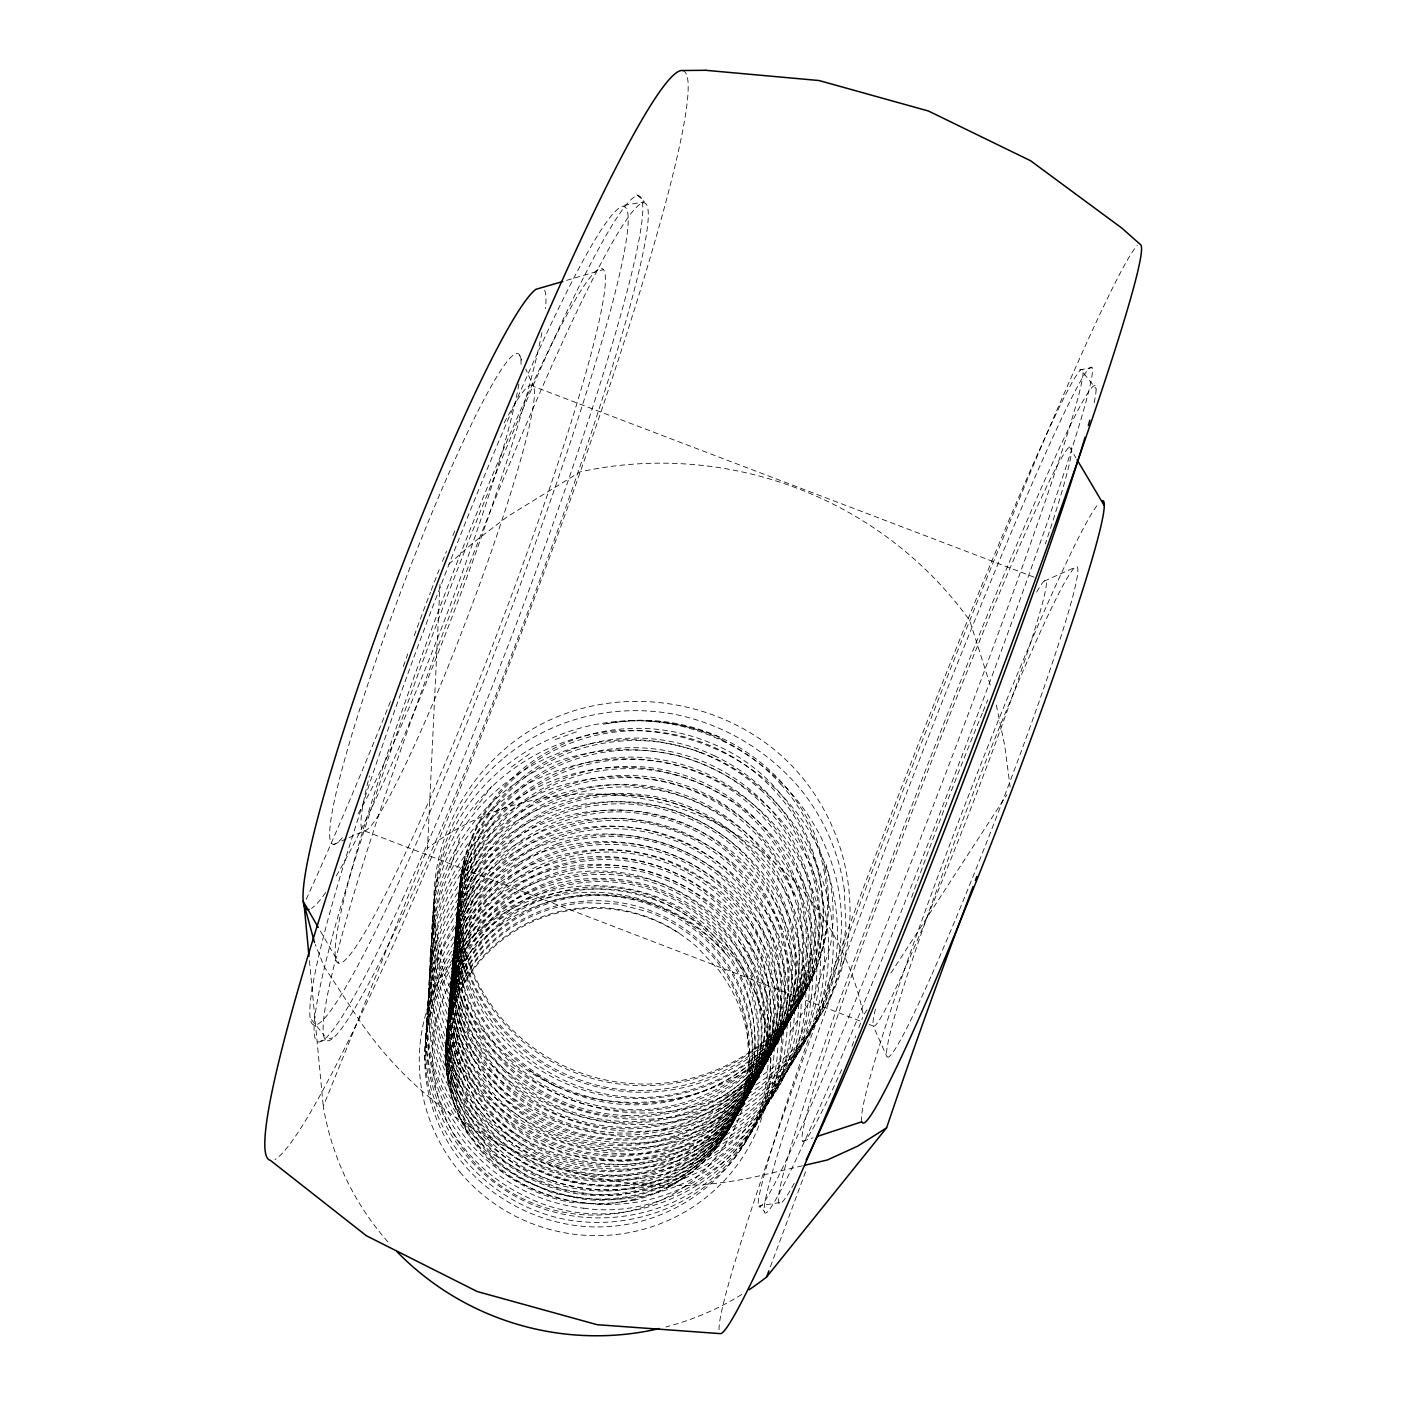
<?xml version="1.0" encoding="UTF-8"?>
<svg xmlns="http://www.w3.org/2000/svg" width="1406" height="1406" viewBox="0 0 1406 1406"><rect width="100%" height="100%" fill="white"/><g stroke="black" fill="none" stroke-linecap="round" stroke-linejoin="round"><path stroke-width="0.75" stroke-dasharray="5 3.75" d="M468.831 1067.576A164.889 161.04 8.9 0 0 504.262 1113.324A164.977 161.462 7.5 0 0 553.823 1144.238A165.047 161.918 7.1 0 0 611.241 1156.259A165.135 162.358 7.9 0 0 669.221 1147.841A165.205 162.727 10 0 0 720.382 1120.072C762.105 1086.117 785.919 1031.828 781.279 978.066A165.89 163.324 24.1 0 0 766.129 922.582A165.961 163.114 26.1 0 0 732.79 875.499A166.049 162.832 26.7 0 0 685.337 842.405A166.136 162.516 26.2 0 0 629.572 827.255A166.224 162.217 24.7 0 0 572.154 831.807A166.295 161.989 22.5 0 0 520.062 855.586A166.383 161.866 19.8 0 0 479.71 895.815A166.47 161.883 16.8 0 0 456.212 947.644C447.864 981.037 451.133 1016.38 463.488 1048.331A166.33 162.252 9.6 0 0 494.877 1097.295A166.4 162.709 7.9 0 0 541.82 1132.691A166.488 163.184 7.2 0 0 598.464 1149.844A166.576 163.641 7.8 0 0 685.601 1137.208C735.479 1115.239 773.072 1068.437 782.826 1014.675M698.167 1161.725C777.237 1101.337 773.107 970.298 689.362 915.253A155.17 152.446 27.6 0 0 640.363 892.388A155.24 152.182 26.4 0 0 586.618 887.397A155.31 151.953 24.3 0 0 534.631 900.93A155.381 151.813 21.6 0 0 490.694 931.44A155.451 151.76 18.4 0 0 460.324 975.272C443.47 1012.882 443.031 1056.662 458.233 1094.87M556.899 843.969A164.871 160.6 21.8 0 0 507.636 871.948A164.941 160.512 19 0 0 471.379 915.218C445.526 961.651 444.243 1020.317 468.866 1067.558M387.915 1241.902A274.768 270.55 17 0 1 323.275 1106.346L427.512 848.17L440.008 584.527M723.475 1099.967C807.132 1047.048 825.621 920.385 758.853 846.43A173.676 170.003 26.1 0 0 712.297 807.87A173.764 169.651 25.9 0 0 655.477 787.149A173.852 169.335 24.7 0 0 595.23 786.727A173.94 169.072 22.7 0 0 538.744 806.71A174.045 168.913 20.2 0 0 492.996 844.795A174.133 168.878 17.5 0 0 463.699 896.448C452.17 930.297 451.959 967.24 462.012 1001.476M494.508 1154.976L529.043 1176.787L562.013 1189.072L591.961 1194.502L619.431 1195.135L665.741 1186.734L703.316 1169.933L733.088 1147.929L756.129 1122.48L791.103 1063.991L805.234 1022.619L808.784 998.084A190.425 187.49 20.5 0 0 795.163 912.318C749.609 796.306 590.116 755.022 495.14 836.711C406.738 906.536 410.271 1053.27 498.954 1121.355C575.704 1186.084 700.293 1176.646 766.129 1100.88C806.833 1053.692 822.756 986.907 806.253 926.607C792.351 880.367 769.293 835.023 728.273 807.29A175.363 171.251 25.9 0 0 672.876 781.613A175.451 170.899 25 0 0 612.243 775.971A175.539 170.618 23.2 0 0 553.63 791.121A175.627 170.425 20.9 0 0 504.174 825.304A175.732 170.354 18.2 0 0 470.008 874.497C455.579 907.485 451.625 944.516 458.866 979.806A175.574 170.583 11 0 0 482.205 1036.134A175.662 171.057 9.1 0 0 524.333 1081.319A175.75 171.567 8 0 0 580.01 1109.457A175.838 172.094 8 0 0 673.158 1112.287C760.874 1093.13 822.598 1000.351 805.076 912.072M689.661 1164.941C734.846 1133.412 763.985 1079.58 765.233 1024.447A158.878 156.769 23.9 0 0 755.549 970.14A158.966 156.611 26.3 0 0 727.728 922.371A159.036 156.347 27.4 0 0 685.197 886.835A159.106 156.066 27.1 0 0 633.175 867.766A159.194 155.785 25.7 0 0 577.901 867.397A159.265 155.556 23.4 0 0 526.09 885.833A159.335 155.416 20.6 0 0 484.068 920.912A159.405 155.398 17.5 0 0 457.126 968.418C446.475 999.561 446.194 1033.551 455.403 1065.063A159.282 155.662 9.7 0 0 481.063 1114.413A159.353 156.066 7.7 0 0 522.751 1152.094A159.44 156.505 6.6 0 0 603.49 1176.611C685.372 1180.671 761.507 1113.78 767.817 1032.18A160.214 158.087 22.9 0 0 762.931 976.818A160.284 157.929 25.7 0 0 739.169 926.431A160.372 157.683 27.1 0 0 699.538 887.081A160.442 157.367 27.1 0 0 621.329 858.433M462.855 948.927C417.934 1042.813 487.618 1161.233 591.118 1170.548A160.882 158.298 7.2 0 0 648.148 1167.349A160.969 158.667 9.2 0 0 700.311 1144.712C797.923 1082.427 793.195 927.872 690.223 872.036M446.177 1040.774L449.481 1020.422L455.632 1000.773M448.321 1019.86C438.777 1078.648 467.618 1140.407 518.093 1171.796A154.221 151.602 6.1 0 0 568.832 1192.306A154.291 152.006 6.2 0 0 623.614 1194.045A154.361 152.358 7.8 0 0 675.46 1176.84A154.432 152.639 10.9 0 0 717.781 1142.937A154.502 152.797 15.3 0 0 745.444 1096.627A154.572 152.85 20.1 0 0 755.11 1043.744A154.642 152.779 24.2 0 0 745.725 990.826A154.73 152.604 26.9 0 0 718.624 944.287A154.801 152.34 27.9 0 0 652.683 898.241M841.315 961.493L845.955 926.8L844.268 890.068M761.419 1044.236C757.219 1086.082 736.041 1125.398 703.369 1151.901M774.425 1019.737L769.346 1047.663L759.363 1074.272M795.708 979.56L790.436 1008.946L779.979 1036.978M797.8 904.937C831.174 1027.329 717.974 1160.758 589.184 1130.758A170.952 167.015 7.9 0 1 508.638 1089.949A170.864 166.541 9.3 0 1 471.906 1042.602A170.776 166.119 11.4 0 1 454.366 986.098C446.194 921.879 479.481 855.428 535.967 823.67A170.759 166.295 23.9 0 1 621.03 801.666A170.671 166.593 25.6 0 1 679.414 812.176A170.583 166.945 26.4 0 1 730.927 841.755A170.495 167.261 26 0 1 769.346 886.887A170.407 167.507 24.3 0 1 789.926 942.266A170.319 167.666 21.5 0 1 790.014 1001.177C781.824 1045.994 754.952 1086.153 717.394 1111.724M460.272 965.026C455.316 939.138 455.368 912.424 461.572 886.747A179.107 173.413 16.8 0 1 486.775 831.227A179.019 173.395 19.5 0 1 530.062 788.186A178.913 173.553 22 0 1 585.986 762.737A178.826 173.799 24 0 1 647.674 757.887A178.738 174.151 25.4 0 1 707.64 774.144A178.632 174.52 25.8 0 1 758.713 809.575A178.527 174.854 25.2 0 1 794.689 860.033A178.439 175.1 23.3 0 1 811.086 919.506C820.647 1009.789 750.452 1097.91 660.275 1109.141A177.472 173.518 8 0 1 566.846 1098.086A177.384 172.956 8.3 0 1 513.489 1064.94A177.297 172.446 9.6 0 1 475.316 1015.958A177.191 172.007 11.6 0 1 457.02 957.451C452.697 921.334 460.465 884.62 477.689 852.721A177.349 171.866 18.9 0 1 516.547 806.394A177.261 171.971 21.5 0 1 569.43 776.411A177.174 172.2 23.7 0 1 629.8 766.34A177.068 172.516 25.2 0 1 690.346 777.29A176.98 172.868 25.9 0 1 743.774 807.958A176.892 173.202 25.6 0 1 783.634 854.725A176.787 173.483 24 0 1 805.023 912.072M803.318 965.219C797.887 1021.898 763.546 1074.43 713.545 1101.759A174.291 170.952 8.7 0 1 624.053 1122.937M811.209 950.438C804.478 1046.872 708.413 1121.496 613.455 1108.209A177.824 173.5 8.2 0 1 526.02 1073.34A177.736 172.956 9.2 0 1 483.383 1027.663A177.631 172.499 11 0 1 459.744 970.72L457.038 957.451A177.103 171.673 14.1 0 1 460.676 896.975A177.015 171.514 16.8 0 1 485.545 842.053A176.91 171.497 19.6 0 1 528.305 799.434A176.822 171.637 22.1 0 1 583.56 774.249A176.734 171.883 24.1 0 1 644.51 769.398A176.629 172.2 25.5 0 1 703.808 785.427A176.541 172.551 26 0 1 754.301 820.436A176.453 172.885 25.3 0 1 789.891 870.314M781.261 1006.907L776.112 1035.308L765.954 1062.356M755.25 1055.801L750.4 1082.356L740.874 1107.717A154.765 152.99 12.2 0 1 687.798 1168.597A154.695 152.744 8.6 0 1 637.656 1190.32A154.625 152.393 6.5 0 1 582.875 1193.395A154.555 152.006 6 0 1 530.361 1177.42A154.484 151.584 6.9 0 1 486.828 1144.466A154.414 151.198 8.9 0 1 457.741 1098.894A154.344 150.899 11.4 0 1 446.651 1046.503A154.273 150.688 14.4 0 1 454.753 994.024A154.203 150.583 17.6 0 1 480.852 947.96A154.133 150.6 20.7 0 1 521.521 913.97C568.516 887.186 628.675 887.907 675.495 914.744A153.816 151.584 27.7 0 1 732.087 971.142A153.746 151.795 25.9 0 1 750.523 1021.336A153.658 151.936 22.4 0 1 750.4 1074.746A153.588 151.953 17.7 0 1 731.577 1124.853C718.976 1146.47 700.54 1163.887 679.783 1177.648A153.078 150.969 6.3 0 1 585.81 1199.599L553.7 1193.325L523.665 1180.478A152.867 149.792 8.4 0 1 475.175 1137.788A152.779 149.423 11.6 0 1 449.059 1079.597L447.899 1071.108M715.021 756.041A182.182 177.349 25.3 0 0 656.233 739.257A182.27 176.998 24 0 0 595.406 742.473A182.376 176.717 22.1 0 0 539.447 765.356A182.464 176.558 19.9 0 0 494.684 805.445A182.569 176.541 17.2 0 0 466.44 858.275L459.657 887.643L458.04 905.077A182.27 176.435 13.4 0 0 462.31 952.354A182.341 176.717 11.6 0 0 479.428 997.135A182.446 177.261 9.5 0 0 526.371 1052.549A182.534 177.666 8.7 0 0 568.727 1077.435A182.604 178.123 8.3 0 0 616.267 1090.494A182.692 178.738 9.1 0 0 689.766 1085.977A182.798 179.072 10.2 0 0 734.916 1067.049A182.868 179.37 12.1 0 0 773.159 1037.066C861.685 948.962 827.906 790.102 711.963 743.546A183.958 178.896 25 0 0 651.98 728.87A184.063 178.562 23.7 0 0 590.801 734.354A184.168 178.298 21.8 0 0 535.247 759.504A184.256 178.158 19.5 0 0 491.678 801.648A184.362 178.175 17 0 0 465.245 856.078C459.252 878.117 457.583 900.982 459.569 923.707M451.59 982.126L458.338 955.025L469.832 929.63M451.361 1009.192L447.284 1029.526L446.106 1050.3M826.693 929.63C820.594 966.08 804.179 1000.562 779.1 1027.804M459.428 1083.692C425.754 1006.714 469.551 909.682 549.43 883.407A157.525 154.221 25.7 0 1 630.626 876.922A157.454 154.502 27.2 0 1 682.138 895.798A157.384 154.801 27.5 0 1 724.213 930.983A157.296 155.047 26.5 0 1 751.718 978.242A157.226 155.222 23.9 0 1 761.261 1032.004A157.156 155.293 20 0 1 751.454 1085.731A157.068 155.24 15.4 0 1 723.334 1132.779A156.997 155.082 11.2 0 1 680.276 1167.244C592.998 1217.842 467.706 1162.129 450.887 1061.723C436.721 999.455 468.356 931.229 523.805 900.051A156.576 153.201 24.6 0 1 601.979 879.787A156.505 153.447 26.7 0 1 655.548 889.488A156.435 153.746 27.6 0 1 702.772 916.765A156.365 154.01 27.3 0 1 737.886 958.4A156.277 154.221 25.5 0 1 756.586 1009.42A156.207 154.344 22.1 0 1 756.428 1063.674C751.946 1086.61 742.35 1107.963 729.081 1127.155A155.679 153.799 10.3 0 1 665.46 1178.123A155.609 153.482 7.4 0 1 611.803 1190.794A155.539 153.096 6.2 0 1 556.969 1184.186A155.468 152.692 6.4 0 1 507.882 1159.194A155.398 152.287 7.8 0 1 470.746 1119.018A155.328 151.936 10.1 0 1 450.219 1068.982A155.258 151.672 12.9 0 1 448.707 1015.396A155.187 151.496 16 0 1 466.194 965.043A155.117 151.461 19.1 0 1 500.308 924.146M775.884 1027.575C767.852 1070.757 741.964 1109.475 705.724 1134.132M480.588 833.6C456.616 875.428 450.869 926.572 465.017 972.688A180.601 175.258 10.9 0 0 489.64 1022.197A180.706 175.627 9.6 0 0 522.663 1057.347A180.776 176.066 8.6 0 0 587.075 1091.179A180.882 176.664 8.2 0 0 635.389 1098.578A180.97 177.068 8.8 0 0 683.826 1093.112A181.04 177.455 10.2 0 0 749.117 1061.917A181.146 177.824 13.1 0 0 783.124 1028.05C798.696 1007.487 809.188 983.673 815.691 958.804A181.796 178.439 20.6 0 0 818.714 898.311A181.884 178.298 23.3 0 0 801.174 840.19A181.989 178.035 25 0 0 765.216 790.963A182.077 177.683 25.6 0 0 715.004 756.059M790.049 1001.195C774.073 1103.903 653.562 1167.173 559.026 1126.294A169.757 165.715 8.4 0 1 487.513 1072.637A169.669 165.258 10.2 0 1 460.096 1020.211C447.706 983.022 451.572 941.704 466.933 905.956M797.483 987.469L789.504 1016.556L776.446 1043.779A173.219 170.372 12.3 0 1 711.278 1106.294A173.131 170.038 9.5 0 1 653.157 1125.556A173.043 169.581 8 0 1 591.68 1123.64A172.956 169.089 7.8 0 1 534.684 1100.793A172.868 168.562 8.7 0 1 489.376 1060.019A172.78 168.105 10.4 0 1 461.449 1006.643M805.216 973.11C791.226 1056.363 710.786 1119.123 626.953 1115.468M769.205 1039.913L761.718 1067.066A161.409 159.317 13.6 0 1 712.403 1135.046A161.321 159.071 9.9 0 1 662.437 1162.182A161.251 158.72 7.5 0 1 605.828 1170.39A161.18 158.298 6.7 0 1 549.764 1158.597A161.092 157.841 7.2 0 1 501.397 1128.385A161.022 157.419 8.8 0 1 466.845 1083.692A160.934 157.068 11 0 1 450.324 1030.299A160.864 156.804 13.8 0 1 453.769 975.061A160.794 156.664 16.7 0 1 476.511 924.884C508.568 878.82 565.651 853.266 621.329 858.363M762.72 1052.004C754.706 1093.763 729.89 1131.268 694.757 1155.064M467.829 860.542C416.053 998.717 559.43 1134.66 696.005 1088.226A181.497 178 11 0 0 750.734 1059.702A181.602 178.298 13.9 0 0 806.376 987.75M450.359 867.678L459.867 837.625M714.6 1130.969L735.197 1111.179L744.776 1098.736A162.85 160.723 16.6 0 0 769.346 1047.663A162.938 160.741 21 0 0 774.407 991.388A163.008 160.636 24.2 0 0 759.609 936.835A163.096 160.425 26.3 0 0 726.849 890.525A163.184 160.143 27 0 0 680.258 858.011A163.254 159.827 26.4 0 0 625.406 843.108A163.342 159.546 24.8 0 0 568.973 847.607A163.412 159.317 22.4 0 0 496.142 889.031C451.642 932.951 438.356 1003.058 462.099 1060.563M471.625 857.818L461.572 886.747A179.212 173.588 14.1 0 0 464.419 978.295L476.441 1007.135A179.423 174.397 9.7 0 0 513.436 1055.273A179.493 174.871 8.5 0 0 565.019 1088.56A179.581 175.416 8.1 0 0 625.002 1102.954M468.479 890.42C445.684 941.124 450.324 1002.25 480.29 1049.087A172.446 168.105 8.9 0 0 521.538 1093.552A172.534 168.597 7.9 0 0 576.109 1121.232A172.622 169.089 7.8 0 0 637.076 1128.561A172.71 169.546 8.9 0 0 696.638 1114.519A172.797 169.915 11.2 0 0 747.236 1080.986A172.885 170.161 14.6 0 0 782.615 1032.232A172.973 170.267 18.5 0 0 798.485 974.463A173.079 170.196 22.2 0 0 793.107 914.831A173.166 170.003 24.8 0 0 767.342 860.613A173.254 169.704 26 0 0 698.255 803.142M465.597 920.649L456.194 947.644A166.541 162.042 13.8 0 0 458.69 1033.023C481.924 1109.809 564.597 1160.126 643.473 1147.911A166.998 164.274 9 0 0 699.555 1129.37A167.086 164.59 11.8 0 0 745.285 1092.743A167.173 164.783 15.5 0 0 775.093 1042.742A167.244 164.853 19.7 0 0 785.392 985.711A167.332 164.766 23.1 0 0 775.145 928.645A167.419 164.555 25.6 0 0 745.76 878.469A167.507 164.274 26.6 0 0 700.926 841.157A167.595 163.94 26.3 0 0 646.127 821.104A167.683 163.623 24.9 0 0 559.816 827.993L533.436 839.98A167.824 163.219 20.2 0 0 472.82 900.525C411.185 1005.079 493.981 1144.941 615.318 1145.521M464.208 935.008C449.059 969.683 446.633 1009.227 457.407 1045.519A163.781 159.827 9.9 0 0 483.752 1096.241A163.852 160.249 8.1 0 0 526.635 1134.976A163.94 160.688 7.1 0 0 580.625 1156.699A164.01 161.145 7.2 0 0 638.886 1158.544A164.098 161.532 8.7 0 0 693.984 1140.284M461.555 962.319C449.252 992.32 444.911 1025.449 451.308 1057.382A157.929 154.361 10.1 0 0 472.135 1108.297A157.999 154.713 8 0 0 509.886 1149.124A158.087 155.117 6.7 0 0 559.834 1174.572A158.157 155.556 6.5 0 0 615.617 1181.304A158.228 155.943 7.7 0 0 670.187 1168.421A158.298 156.259 10.4 0 0 716.568 1137.665A158.368 156.47 14.3 0 0 749.082 1092.884A158.456 156.541 18.9 0 0 763.774 1039.79A158.526 156.488 23.2 0 0 749.433 959.015M770.435 1266.701L806.253 1169.862M851.983 1046.257L855.797 1035.941M858.855 1027.716L862.651 1017.399M743.089 1103.728C780.734 1028.77 743.756 930.28 667.569 896.448A156.171 153.219 27 0 0 615.055 882.247A156.242 152.973 25.4 0 0 561.047 886.606A156.312 152.762 23 0 0 512.048 909.084A156.382 152.656 20 0 0 474.068 947.064A156.453 152.674 16.8 0 0 451.924 995.94A156.523 152.815 13.6 0 0 454.173 1076.416M773.335 1094.22C804.531 1030.545 792.843 950.878 746.586 897.503C706.849 852.634 646.672 828.942 587.04 834.848A182.71 178.562 23.2 0 0 515.686 858.047C415.315 912.564 398.425 1060.335 481.696 1137.63M743.247 1100.634L731.577 1124.853A153.518 151.83 12.9 0 1 696.234 1165.381A153.447 151.602 9 0 1 648.676 1191.198A153.377 151.286 6.6 0 1 594.826 1199.002A153.324 150.934 5.9 0 1 541.538 1187.771A153.254 150.53 6.4 0 1 495.58 1158.948C472.715 1137.63 456.932 1109.756 449.059 1079.597A152.692 149.194 15.9 0 1 460.201 986.625A152.569 149.177 21.1 0 1 498.796 937.099A152.481 149.352 24.7 0 1 586.091 902.705L617.99 904.093L648.974 912.037A152.287 150.091 28.1 0 1 702.772 945.904A152.2 150.354 26 0 1 746.973 1029.245L749.029 1061.003L744.301 1092.532A151.989 150.389 12.9 0 1 715.426 1149.194L712.561 1152.147M475.052 879.119C455.86 913.865 449.656 954.885 457.46 993.778M474.367 885.182C452.24 924.533 448.619 971.898 460.57 1015.044M472.803 900.508L460.922 926.765L453.962 954.797L452.205 983.69A168.087 163.588 11.9 0 0 464.367 1040.528A168.175 163.975 9.6 0 0 496.177 1090.019A168.263 164.397 8.1 0 0 543.7 1125.749A168.351 164.889 7.4 0 0 600.995 1143.06A168.421 165.363 7.8 0 0 660.715 1139.651A168.509 165.767 9.7 0 0 715.303 1115.977A168.597 166.066 12.9 0 0 757.852 1075.098L765.005 1064.447A168.333 165.89 17.7 0 0 785.479 1009.701A168.404 165.873 21.5 0 0 785.462 951.458A168.509 165.732 24.4 0 0 765.18 896.641A168.579 165.469 26.1 0 0 727.236 851.966A168.667 165.152 26.5 0 0 647.885 814.918C560.555 797.009 466.651 860.156 454.437 949.331A169.177 164.484 13.2 0 0 456.142 1007.487A169.265 164.801 10.8 0 0 478.585 1061.882A169.353 165.223 8.8 0 0 519.13 1105.52A169.441 165.697 7.7 0 0 572.717 1132.691A169.528 166.189 7.5 0 0 632.577 1139.862A169.616 166.646 8.7 0 0 691.049 1126.048A169.687 166.998 11.2 0 0 740.734 1093.077A169.774 167.244 14.8 0 0 785.813 1017.452C807.87 940.034 765.549 852.932 692.648 819.979M467.073 956.765C444.876 996.538 441.994 1045.66 458.954 1087.875A156.98 153.606 8.9 0 0 488.48 1134.238A157.05 153.992 7.2 0 0 532.733 1167.718A157.121 154.414 6.3 0 0 586.126 1183.993A157.208 154.818 6.7 0 0 641.857 1180.882A157.279 155.17 8.7 0 0 692.824 1158.843A157.349 155.433 12.1 0 0 732.667 1120.67A157.419 155.574 16.7 0 0 756.481 1071.249A157.49 155.591 21.2 0 0 761.454 1016.784A157.577 155.486 24.9 0 0 733.317 940.157M475.984 869.277L463.681 896.43A174.221 169.019 14.7 0 0 454.7 955.342A174.309 169.282 12.1 0 0 467.39 1014.165A174.397 169.687 10 0 0 500.413 1065.379A174.485 170.179 8.4 0 0 549.746 1102.392A174.572 170.706 7.8 0 0 609.167 1120.318A174.66 171.216 8.4 0 0 700.54 1106.997C792.791 1070.353 831.368 948.839 779.135 865.059M468.426 943.426L457.108 968.418A159.493 155.521 14.3 0 0 452.011 1050.071C464.033 1105.643 507.566 1151.795 561.767 1168.386M813.02 973.971C780.506 1064.36 671.523 1112.796 581.873 1080.581A182.938 177.929 8.9 0 1 503.928 1029.438A182.85 177.402 10.4 0 1 471.063 977.293A182.745 176.98 12.4 0 1 458.145 917.872L458.04 905.077A182.182 176.242 15.2 0 1 475.896 837.009A182.095 176.137 18.3 0 1 502.452 798.239A182.007 176.189 20.4 0 1 538.603 767.992A181.919 176.295 22 0 1 604.967 743.018A181.831 176.629 24.2 0 1 652.7 741.366A181.743 176.91 25.2 0 1 699.397 752.122M735.531 1117.278L725.268 1135.503L715.426 1149.194A151.901 150.091 7.9 0 1 635.002 1200.039M799.557 1001.353C763.862 1081.003 666.69 1123.341 583.683 1097.032A179.037 174.397 8.6 0 1 503.366 1047.224A178.949 173.869 10.1 0 1 469.516 994.675A178.861 173.448 12.2 0 1 456.528 934.392A178.755 173.149 14.8 0 1 465.79 874.075A178.667 173.008 17.4 0 1 495.843 821.262A178.562 173.043 20.2 0 1 542.751 782.281A178.474 173.219 22.6 0 1 600.661 761.859A178.386 173.5 24.5 0 1 662.49 762.333A178.281 173.852 25.6 0 1 720.751 783.617A178.193 174.203 25.8 0 1 768.449 823.195A178.087 174.52 24.9 0 1 799.786 876.395A178 174.748 22.7 0 1 810.823 936.888C810.664 988.857 786.235 1039.333 745.953 1072.057M781.859 1031.512L797.87 1004.64L808.766 975.413L814.25 944.744A179.669 176.383 21.9 0 0 808.52 882.968A179.757 176.172 24.3 0 0 781.718 826.781A179.863 175.873 25.6 0 0 737.201 782.878A179.95 175.504 25.7 0 0 680.416 756.446A180.056 175.152 24.8 0 0 618.201 750.593A180.161 174.836 23.1 0 0 558.077 766.059A180.249 174.625 20.8 0 0 507.32 801.051A180.355 174.555 18.2 0 0 472.275 851.421A180.443 174.643 15.5 0 0 457.46 911.141A180.566 174.942 12.7 0 0 464.999 972.688M790.26 1031.951L815.199 993.058L830.102 947.205A189.335 184.555 17.2 0 0 826.183 864.62M867.01 1009.824L863.425 1015.343A274.768 270.55 17 0 0 427.512 848.17M890.912 973.057L1006.837 794.724M463.47 1048.331A166.242 161.883 12 0 1 451.449 992.109A166.154 161.637 14.7 0 1 460.114 935.798A166.084 161.532 17.5 0 1 488.128 886.413A165.996 161.549 20.4 0 1 531.837 849.98A165.908 161.69 22.9 0 1 585.757 830.858C643.227 821.245 704.019 843.653 741.841 887.907A165.539 162.938 24.8 0 1 778.449 965.395A165.451 163.078 21.7 0 1 778.449 1022.724A165.381 163.114 17.7 0 1 758.326 1076.521C735.25 1113.359 697.728 1140.125 655.583 1150.53A165.433 162.393 7.2 0 1 568.024 1147.753A165.346 161.918 7.3 0 1 515.756 1121.162A165.275 161.462 8.5 0 1 476.247 1078.525A165.187 161.04 10.7 0 1 454.402 1025.378A165.117 160.741 13.3 0 1 452.785 968.576C460.254 927.187 484.209 889.559 518.55 865.288M779.17 1038.858L761.279 1063.569L739.169 1084.747M743.299 1103.657C718.905 1143.834 676.585 1171.602 630.187 1178.65A158.474 155.767 6.5 0 1 546.881 1168.65A158.386 155.345 6.9 0 1 499.394 1138.93A158.316 154.924 8.5 0 1 465.439 1094.958A158.245 154.572 10.9 0 1 449.217 1042.426A158.175 154.309 13.8 0 1 452.627 988.049A158.087 154.185 16.9 0 1 474.964 938.698A158.017 154.168 19.8 0 1 513.331 900.367A157.947 154.273 22.7 0 1 562.839 877.643A157.876 154.467 25.1 0 1 617.41 873.231L644.546 878.082A157.718 154.994 27.5 0 1 715.513 919.12L733.352 940.122M474.244 809.733L491.889 786.112M754.266 1068.173C806.78 1018.313 821.508 935.359 789.944 870.279M771.806 1095.608C701.067 1193.325 539.746 1193.518 468.11 1096.522C431.695 1049.298 420.095 985.044 437.688 928.101C455.526 872.669 501.362 829.54 556.02 810.805A189.125 184.678 24 0 1 638.939 803.388C754.319 814.97 837.15 944.832 794.408 1053.727A188.509 185.733 14.8 0 1 752.579 1119.686C707.236 1164.467 643.333 1183.43 580.766 1171.936C519.781 1159.124 466.212 1116.768 442.187 1058.946C419.199 1002.548 427.055 936.255 461.871 886.395C498.163 836.781 557.075 808.626 618.341 810.032A187.367 183.553 25.5 0 1 693.703 828.134C799.557 875.253 836.904 1021.635 761.683 1111.39A186.787 183.887 10.8 0 1 696.04 1162.815C634.651 1190.689 559.606 1184.66 504.824 1144.835C446.177 1102.216 415.596 1024.869 433.47 954.041C450.482 885.024 511.274 831.807 580.871 820.348C634.686 812.018 690.803 828.556 732.702 862.985M502.118 759.504C437.09 814.601 415.877 911.633 450.553 989.262C482.399 1059.193 553.243 1107.049 629.607 1112.585C721.243 1118.807 812.07 1060.001 840.7 972.161C863.671 900.139 843.249 818.503 790.682 764.513C726.691 699.608 621.856 682.121 540.835 724.424C474.683 759.521 431.835 831.772 433.909 906.765C437.442 998.858 508.374 1083.798 599.8 1099.615C653.649 1108.174 710.663 1096.785 755.163 1064.711M708.94 1141.567C737.869 1117.77 757.975 1084.237 765.128 1047.452A159.845 157.788 22.1 0 0 765.163 991.968A159.933 157.665 25.2 0 0 745.953 939.841M717.183 959.507A152.481 150.688 25.3 0 1 748.871 1035.783L749.855 1056.609L747.939 1077.418L743.141 1097.77A152.287 150.67 12.6 0 1 697.569 1166.927L692.613 1171.673L665.39 1188.914M732.579 1097.032L754.301 1076.223A171.339 168.72 15.8 0 0 784.847 1025.044A171.427 168.773 19.6 0 0 795.374 966.643A171.514 168.685 23 0 0 784.847 908.206A171.602 168.492 25.2 0 0 754.723 856.834M726.392 1108.736L747.728 1088.279L757.852 1075.08A168.685 166.224 16.9 0 0 788.344 993.321M448.778 564.281L473.172 542.734L507.584 516.512L580.186 471.854A371.782 360.27 17 0 1 969.701 620.433L991.3 688.501M711.471 1123.113C768.977 1085.432 797.237 1010.545 778.766 944.287A167.033 164.274 25.2 0 0 753.897 891.914A167.121 164.01 26.5 0 0 712.596 850.981A167.191 163.694 26.5 0 0 659.818 826.359A167.279 163.377 25.5 0 0 601.961 820.946A167.367 163.114 23.6 0 0 546.003 835.445A167.455 162.92 21.1 0 0 498.779 868.135A167.525 162.868 18.3 0 0 466.124 915.183A167.613 162.955 15.2 0 0 453.119 999.807L459.217 1028.243M511.397 767.008L532.382 751.718M500.29 924.111C542.083 889.365 601.768 879.646 652.718 898.17M525.862 816.693C575.985 782.351 643.333 777.571 698.29 803.054M333.767 844.514L347.141 838.521M349.039 837.677L364.312 830.841L860.947 1021.318M1044.324 581.065L1075.238 567.251M555.265 739.521L579.764 730.61M550.625 808.45C605.687 783.564 672.472 790.137 722.122 824.391A172.024 168.773 25.6 0 1 779.855 892.335A171.936 169.019 23.6 0 1 795.62 949.753A171.848 169.124 20.7 0 1 790.418 1008.946A171.76 169.124 16.6 0 1 764.653 1062.743A171.673 168.948 12.8 0 1 721.348 1104.325A171.585 168.632 9.8 0 1 665.776 1128.42M802.914 1141.18L813.072 1137.841M566.565 280.356L603.455 269.601A371.412 31.477 -69.2 0 1 421.87 817.097A371.412 31.477 -69.2 0 1 385.385 759.802A371.412 31.477 -69.2 0 1 603.455 269.601M320.709 1040.985L332.66 1037.874M556.864 843.916C611.469 824.76 674.687 836.465 719.187 873.337M802.404 1165.82L763.001 1175.029A371.782 360.27 17 0 1 359.005 1019.719L324.153 966.66L315.313 944.516M1079.544 369.901L1091.987 367.651A453.4 19.192 -68.9 0 1 854.637 1025.747A453.4 19.192 -68.9 0 1 838.222 976.045A453.4 19.192 -68.9 0 1 1091.987 367.651M623.877 205.346L644.405 201.849L637.006 194.749M779.838 1202.552L759.433 1205.803L764.495 1211.673M719.731 737.201C682.841 722.631 642.437 715.847 603.227 724.318A185.364 180.021 24.5 0 1 676.075 724.389A185.293 180.302 25.3 0 1 722.438 739.96M635.002 1200.056L602.875 1204.573L570.502 1202.253A151.707 149.018 6.4 0 1 510.87 1177.894A151.62 148.544 9.1 0 1 453.382 1102.62L446.405 1071.706L445.79 1061.389M668.166 1134.343C607.99 1143.5 544.474 1126.891 498.497 1086.522C456.792 1048.032 430.763 993.427 431.519 936.291C432.96 865.604 476.687 800.436 539.5 769.012C583.139 748.01 633.385 744.793 680.135 756.27C736.586 772.615 785.374 811.983 810.489 865.411C828.872 905.939 833.53 952.003 823.266 995.343C802.228 1082.69 716.533 1145.609 627.217 1143.025A198.756 194.098 9.1 0 1 538.34 1120.547C477.144 1088.595 434.806 1024.64 431.203 955.43C430.816 910.684 443.593 866.166 471.818 830.999C531.732 755.18 647.445 736.41 729.064 787.518C820.682 840.349 853.829 970.035 794.812 1058.859C740.347 1145.995 616.478 1174.045 528.621 1121.97A196.752 191.655 10.5 0 1 462.029 1059.28C426.264 1003.902 420.482 930.21 450.693 871.087C486.107 802.439 563.701 760.699 640.433 768.098C713.387 774.741 779.469 824.004 807.202 891.72C829.821 947.978 822.738 1013.181 791.367 1064.711A195.346 192.077 13 0 1 729.38 1125.573C626.549 1191.69 473.488 1136.452 438.9 1018.594A194.713 189.318 13.8 0 1 431.695 939.103C440.676 875.639 479.991 822.633 537.461 794.548C595.002 768.326 663.773 771.138 718.782 802.387C773.564 834.022 810.647 892.16 816.411 955.131C820.577 1019.754 793.16 1080.529 742.157 1120.371A193.483 189.986 9.9 0 1 668.588 1154.713C552.119 1185.012 424.489 1086.768 429.849 965.201A192.85 187.508 17.1 0 1 451.01 883.952C483.418 824.742 547.584 785.462 615.178 784.812C689.854 784.144 762.386 827.853 794.618 895.552M583.525 1208.158C693.07 1224.239 797.958 1120.266 779.522 1010.334A177.789 175.363 24 0 0 751.56 936.976C716.093 884.936 653.808 852.844 590.696 856.799C522.241 861.052 458.62 906.888 435.965 972.108C412.96 1037.259 434.436 1112.99 485.369 1158.896C525.51 1194.362 581.135 1209.951 633.965 1202.622A178.949 176.295 8.6 0 0 711.102 1171.128C809.663 1103.991 806.253 946.923 707.288 881.826C612.911 812.598 464.419 859.997 433.523 974.569A179.986 175.715 14.4 0 0 430.078 1056.257C442.908 1116.716 487.882 1168.755 546.266 1189.423C615.002 1213.483 696.216 1193.94 744.249 1138.632C788.977 1087.646 799.557 1011.652 772.386 949.823C749.451 898.329 701.858 860.7 647.674 846.57A181.093 177.349 24.9 0 0 567.76 845.358C457.196 865.182 392.713 997.065 446.423 1096.135A181.638 177.701 9.8 0 0 494.49 1155.011M552.189 1180.759C615.037 1201.075 687.692 1187.49 736.516 1142.34C789.065 1093.763 808.714 1014.464 783.546 947.31C758.976 880.683 694.353 833.073 624.018 826.623C570.59 822.334 516.424 842.528 478.339 880.086C434.559 924.463 417.934 991.863 434.559 1051.776C454.384 1121.162 517.004 1174.028 588.218 1183.887C726.638 1205.083 840.911 1060.159 783.318 931.229M662.701 815.99C729.696 833.846 782.175 894.673 788.327 963.989C793.125 1012.935 772.122 1059.456 744.776 1098.736A162.78 160.583 12.6 0 1 703.598 1138.192C646.83 1175.996 567.813 1173.325 513.524 1132.129M1034.078 577.163L533.489 386.386L525.774 369.075M869.119 1024.447L873.214 1026.011L886.905 1056.714M529.675 1070.511L557.215 1087.559M1083.077 372.537A448.83 18.085 -68.9 0 1 836.342 1046.644A448.83 18.085 -68.9 0 1 843.372 941.985A448.83 18.085 -68.9 0 1 1083.077 372.537L1096.328 388.97M311.482 1019.666L324.487 1035.835M812.703 837.291C775.954 769.785 700.768 728.783 624.457 730.347C543.964 733.053 467.671 787.132 442.152 864.057C416.58 940.913 445.069 1029.473 507.935 1079.738C575.036 1133.236 673.878 1139.739 747.043 1094.676C818.38 1050.792 855.832 961.335 836.447 879.769C817.027 798.151 745.25 734.319 662.472 722.596C580.942 711.032 495.176 752.034 455.86 824.988C424.594 885.077 425.754 960.157 461.133 1018.278A206.489 200.671 10.6 0 0 499.745 1065.256A206.524 201.058 9.7 0 0 550.8 1099.158A206.559 201.497 9.3 0 0 609.659 1116.997M1069.439 446.88L1075.977 457.917M749.486 958.98L735.549 935.043A158.667 156.066 27.3 0 0 672.209 882.23L646.162 872.616L618.868 867.678L591.17 867.502A158.913 155.293 23.9 0 0 538.006 881.404A158.983 155.135 21.4 0 0 493.084 912.582A159.054 155.082 18.4 0 0 462.029 957.398A159.124 155.152 15.3 0 0 448.848 1010.422A159.212 155.363 12.3 0 0 455.403 1065.08M320.392 931.106L338.758 962.846M466.88 1131.496L453.365 1102.62A151.496 148.122 14.4 0 1 446.247 1040.159A151.409 147.999 18 0 1 484.842 955.922A151.18 148.79 17 0 1 696.761 946.853L718.589 969.964A152.92 151.004 21.5 0 1 749.802 1058.12A154.748 152.903 16.8 0 1 738.22 1120.055A156.101 154.185 13.4 0 1 676.427 1191.919M519.763 355.63L522.329 361.395M752.772 973.813C783.089 1033.094 775.444 1108.912 732.544 1160.143C691.488 1210.144 622.014 1232.5 559.236 1218.141C492.047 1202.358 436.739 1145.574 426.897 1076.645C415.596 1007.1 454.331 935.465 516.564 903.601C579.606 872.247 660.082 882.458 711.963 930.491C762.878 975.887 781.367 1051.354 758.203 1115.345C736.199 1175.047 679.432 1219.283 616.127 1225.909C549.307 1233.537 480.764 1198.984 447.09 1140.793A169.968 166.506 11.6 0 1 425.508 1073.745C418.039 1002.144 462.223 929.981 529.394 904.058C597.497 876.676 680.012 898.223 726.427 954.867A169.827 167.332 23.7 0 0 645.776 902.318M458.954 1110.055L452.609 1091.531A153.131 149.721 12.6 0 1 447.284 1029.526A152.973 149.458 16.5 0 1 467.846 971.388A152.867 149.475 21.7 0 1 528.48 916.325A152.779 149.669 25 0 1 588.569 900.877A152.692 150.073 27.9 0 1 669.361 919.296A152.586 150.319 28 0 1 717.148 959.542M452.047 957.644L460.711 983.427M467.97 1008.928L458.866 979.806A175.486 170.249 13.4 0 1 457.02 919.594A175.381 170.038 16.2 0 1 476.669 863.091A175.293 169.985 18.9 0 1 515.071 817.255A175.205 170.091 21.5 0 1 567.356 787.624A175.117 170.302 23.7 0 1 627.023 777.659A175.029 170.601 25.3 0 1 686.884 788.502A174.924 170.97 26.1 0 1 739.697 818.837A174.836 171.286 25.7 0 1 779.082 865.094M464.894 1035.607L460.096 1020.211A169.581 164.906 12.7 0 1 453.031 962.249A169.493 164.678 15.3 0 1 466.95 905.974A169.405 164.59 18.3 0 1 499.903 858.398A169.335 164.643 21 0 1 547.637 825.322A169.247 164.836 23.4 0 1 604.211 810.647A169.159 165.1 25.3 0 1 662.683 816.06M460.781 1072.444L452.504 1045.695L449.164 1018.049A160.46 156.382 15.9 0 1 468.919 938.417M825.041 867.924L816.324 838.117A185.258 180.478 17 0 0 626.338 720.821M463.505 987.451L459.762 970.72A177.543 172.13 13.5 0 1 457.864 909.858A177.455 171.919 16.2 0 1 477.706 852.721M518.586 865.323A164.449 160.407 23.6 0 1 598.271 837.045A164.361 160.671 25.6 0 1 655.073 842.317A164.291 160.969 26.8 0 1 706.937 866.518A164.203 161.286 26.7 0 1 747.553 906.747A164.115 161.549 25.3 0 1 771.912 958.277A164.045 161.708 22.5 0 1 776.938 1014.921A163.957 161.76 18.8 0 1 761.841 1069.79A163.869 161.672 14.6 0 1 728.273 1116.1A163.799 161.462 10.9 0 1 680.293 1147.964A163.729 161.145 8.3 0 1 623.825 1161.321L594.685 1160.354L566.108 1154.344L539.078 1143.482A163.483 159.827 8.4 0 1 475.298 1085.959A163.395 159.405 10.5 0 1 453.663 1033.357A163.324 159.106 13.1 0 1 452.029 977.188A163.237 158.931 16 0 1 470.377 924.357A163.166 158.878 19.1 0 1 506.195 881.492A163.078 158.966 21.9 0 1 554.948 853.706A163.008 159.159 24.4 0 1 610.591 844.338A162.92 159.423 26.1 0 1 666.339 854.409A162.85 159.722 27 0 1 715.513 882.74C775.128 930.965 792 1022.426 751.911 1088.121A162.411 160.196 11.7 0 1 690.75 1146.857A162.323 159.88 8.6 0 1 636.25 1164.976A162.252 159.476 7.1 0 1 578.622 1163.166A162.182 159.036 6.9 0 1 525.211 1141.725A162.094 158.597 8 0 1 482.785 1103.429A162.024 158.193 9.9 0 1 456.651 1053.287C448.461 1025.765 448.479 996.784 452.785 968.576A165.029 160.565 16.1 0 1 471.379 915.218M457.899 1040.95L451.924 1012.953L451.098 984.499M996.309 705.074L1004.763 745.795L1010.141 787.026M309.425 960.667L323.275 1106.346M458.549 928.804L458.145 917.872A182.657 176.681 14.7 0 1 466.44 858.275M741.788 1294.434A274.768 270.55 17 0 1 665.794 1326.965M645.776 902.3A168.263 165.451 23.4 0 0 550.677 901.264A166.875 163.834 21.7 0 0 494.104 929.823A165.258 162.059 19 0 0 440.254 1006.345A163.904 160.688 16.1 0 0 433.118 1068.999A162.217 159.159 12.8 0 0 469.393 1156.822A160.934 158.087 11.1 0 0 520.132 1197.35A159.212 156.751 9.7 0 0 615.687 1213.571A157.823 155.627 10.3 0 0 676.427 1191.919M679.783 1177.648A153.166 151.356 9.2 0 0 726.41 1133.148A153.272 151.655 15.9 0 0 751.964 1041.723A153.359 151.637 22.8 0 0 735.408 980A153.465 151.479 26.5 0 0 695.056 930.245A153.588 151.075 28.1 0 0 606.127 895.798A153.676 150.723 26.6 0 0 543.085 905.341A153.746 150.477 24 0 0 489.657 939.665A153.869 150.301 18.8 0 0 447.829 1023.849A153.992 150.424 14.4 0 0 453.048 1087.453M752.737 973.831A172.077 169.669 26.1 0 0 707.798 918.083C604.756 829.962 434.542 896.975 425.807 1034.289C419.832 1111.988 473.154 1187.191 547.162 1210.056C609.8 1229.617 681.875 1211.919 727.341 1164.344C775.216 1114.765 787.659 1036.169 758.853 973.796C730.189 912.898 666.128 871.245 598.622 870.999C530.906 870.384 466.142 912.248 439.182 974.463C414.348 1031.74 425.93 1100.406 464.613 1148.79A175.715 172.27 9 0 0 527.109 1197.191C625.547 1246.454 757.324 1181.532 775.005 1072.093A176.242 174.133 19.8 0 0 773.054 999.332C745.813 881.298 598.2 824.9 499.306 894.954C452.31 927.732 424.559 984.007 426.176 1041.178C428.953 1099.879 462.275 1154.098 512.469 1184.274A177.261 174.151 7.6 0 0 583.508 1208.211M722.368 740.083A185.188 180.548 25.5 0 1 780.629 784.091M780.717 784.003A185.1 181.005 24.6 0 1 808.116 824.268A185.012 181.216 23.2 0 1 823.951 870.138M824.988 867.924A185.328 181.796 19.7 0 1 819.522 959.771A185.241 181.761 16.2 0 1 790.137 1014.341A185.135 181.55 13 0 1 743.581 1055.976A185.03 181.198 10.5 0 1 685.179 1079.703A184.942 180.706 8.9 0 1 621.751 1082.655A184.836 180.179 8.4 0 1 560.924 1064.483A184.748 179.617 8.9 0 1 509.886 1027.399A184.643 179.089 10.3 0 1 474.666 976.01A184.555 178.65 12.2 0 1 459.27 916.501A184.45 178.334 14.4 0 1 465.263 856.078M823.881 870.156A184.924 181.321 21.2 0 1 823.617 942.477A184.819 181.374 17.4 0 1 807.29 988.102A184.731 181.251 14.7 0 1 779.1 1027.804M779.117 1027.839A184.643 181.04 12.5 0 1 719.116 1070.142A184.555 180.601 9.7 0 1 671.435 1083.727A184.467 180.196 8.7 0 1 621.645 1084.342A184.379 179.775 8.4 0 1 550.959 1061.178A184.274 179.142 9 0 1 511.608 1031.248A184.204 178.72 10.1 0 1 481.854 992.372A184.133 178.351 11.6 0 1 463.787 947.433A184.01 177.964 14.1 0 1 461.045 875.991A183.94 177.806 16.3 0 1 475.439 830.753M475.456 830.753A183.87 177.736 18.1 0 1 501.626 791.209A183.747 177.824 20.9 0 1 558.463 748.396A183.676 178.017 22.8 0 1 604.105 733.686A183.588 178.246 24.1 0 1 652.279 731.384A183.483 178.632 25.3 0 1 721.893 751.068A183.413 178.966 25.5 0 1 761.911 778.326A183.325 179.23 25.1 0 1 793.476 814.918M793.371 814.97A183.237 179.423 24.1 0 1 820.208 881.632M820.278 881.632A183.132 179.669 21 0 1 822.51 929.524A183.061 179.704 18.6 0 1 811.807 976.274A182.956 179.634 16.1 0 1 773.177 1037.066M699.362 752.245A181.655 177.174 25.6 0 1 760.47 789.697M760.523 789.627A181.567 177.595 25.2 0 1 791.191 826.359A181.479 177.824 23.9 0 1 811.139 869.664A181.409 177.982 22.1 0 1 818.925 916.571A181.304 178.052 18.6 0 1 806.622 986.52A181.216 177.982 15.6 0 1 783.124 1028.032M480.606 833.617A180.706 174.977 20 0 1 543.753 771.296A180.618 175.135 22.3 0 1 600.046 750.699A180.513 175.434 24.2 0 1 660.381 749.732A180.425 175.768 25.4 0 1 718.009 768.502A180.337 176.137 25.7 0 1 766.428 804.917A180.232 176.471 24.9 0 1 800.172 854.989A180.144 176.717 23 0 1 815.304 913.197A180.038 176.84 20.2 0 1 809.909 973.005A179.95 176.822 16.7 0 1 784.407 1027.558A179.863 176.646 13.3 0 1 741.56 1070.476A179.757 176.33 10.5 0 1 686.269 1096.662A179.669 175.891 8.8 0 1 625.002 1102.937M626.953 1115.52A176.189 172.094 8 0 1 537.602 1088.578A176.102 171.55 8.8 0 1 491.432 1047.119A175.996 171.075 10.5 0 1 462.943 992.847A175.908 170.688 12.8 0 1 455.579 932.74A175.82 170.442 15.5 0 1 470.008 874.497M624.053 1122.937A174.203 170.46 7.8 0 1 563.384 1110.248A174.116 169.933 8.2 0 1 511.028 1077.681A174.01 169.423 9.5 0 1 473.594 1029.508A173.922 169.001 11.6 0 1 455.667 972.003A173.834 168.702 14.1 0 1 459.323 912.547A173.746 168.544 16.8 0 1 483.822 858.574A173.659 168.527 19.5 0 1 525.897 816.728M461.449 1006.643A172.692 167.753 12.7 0 1 454.296 947.626A172.604 167.507 15.4 0 1 468.497 890.437A172.516 167.419 18.2 0 1 502.1 842.071A172.428 167.472 20.8 0 1 550.66 808.503M475.07 879.137A172.059 167.086 20.2 0 1 537.215 817.308A171.971 167.244 22.8 0 1 593.068 797.571A171.883 167.507 24.8 0 1 652.648 798.046A171.796 167.859 26 0 1 708.8 818.591A171.69 168.193 26.2 0 1 754.741 856.816M665.794 1128.42A171.497 168.228 8.1 0 1 604.967 1131.883A171.409 167.753 7.6 0 1 546.688 1114.29A171.321 167.261 8.2 0 1 498.251 1077.927C475.087 1052.268 460.078 1020.123 454.366 986.098A170.688 165.82 14 0 1 457.987 927.644A170.601 165.662 16.8 0 1 482.047 874.655A170.513 165.662 19.6 0 1 523.348 833.512A170.425 165.767 22.2 0 1 576.636 809.223M576.636 809.206A170.354 165.996 24.4 0 1 635.442 804.531A170.267 166.312 25.9 0 1 692.613 820.032M765.005 1064.447A168.245 165.767 13.7 0 1 726.41 1108.736A168.158 165.504 10.3 0 1 674.335 1136.997M674.335 1137.015A168.07 165.135 8.2 0 1 615.318 1145.556M758.326 1076.521A165.293 162.973 13.5 0 1 720.382 1120.072M719.134 873.39A164.502 161.795 25.9 0 1 768.379 942.951A164.414 162.006 23.5 0 1 778.432 999.086A164.344 162.094 19.8 0 1 768.274 1055.15A164.256 162.042 15.6 0 1 738.958 1104.29A164.168 161.848 11.6 0 1 693.984 1140.284M513.489 1132.164A162.393 158.632 9.2 0 1 461.555 1065.01A162.305 158.28 11.6 0 1 449.85 1010.07A162.235 158.034 14.5 0 1 458.338 955.025A162.147 157.929 17.7 0 1 485.72 906.729A162.077 157.947 20.6 0 1 528.428 871.087A161.989 158.087 23.3 0 1 581.117 852.37A161.918 158.316 25.4 0 1 637.305 852.739A161.848 158.597 26.8 0 1 690.188 872.089M456.634 1053.287A161.936 157.876 12.4 0 1 449.955 997.768A161.866 157.665 15.2 0 1 463.33 943.883C494.016 874.251 577.796 837.062 650.451 857.678A161.444 158.491 27.2 0 1 723.088 899.559A161.356 158.773 26.5 0 1 755.549 945.342A161.268 159.001 24.4 0 1 770.26 999.35A161.198 159.106 20.8 0 1 765.268 1055.062A161.11 159.089 16.5 0 1 740.997 1105.626A161.04 158.931 12.3 0 1 700.293 1144.695M468.919 938.4A160.389 156.33 19 0 1 504.156 896.202A160.319 156.418 22 0 1 552.083 868.855A160.231 156.593 24.5 0 1 606.777 859.593A160.161 156.857 26.4 0 1 661.611 869.488A160.091 157.156 27.3 0 1 709.96 897.327A160.003 157.437 26.9 0 1 745.953 939.841M767.799 1032.18A160.126 158.14 18.7 0 1 752.983 1085.819A160.056 158.052 14.3 0 1 720.171 1131.039A159.985 157.841 10.5 0 1 673.281 1162.182A159.897 157.525 7.9 0 1 618.148 1175.205A159.827 157.138 6.7 0 1 561.75 1168.421M756.428 1063.674A156.136 154.361 17.7 0 1 737.271 1114.554A156.066 154.256 13.2 0 1 701.348 1155.679A155.996 154.027 9.4 0 1 652.982 1181.901C564.017 1213.73 457.477 1148.878 448.145 1054.096A155.521 151.83 15.2 0 1 460.324 975.272M697.569 1166.91A152.182 150.284 7.1 0 1 621.505 1201.761M621.505 1201.796A152.094 149.88 5.8 0 1 558.164 1198.334A152.006 149.229 6.7 0 1 486.212 1155.416A151.901 148.702 10.1 0 1 448.338 1081.97A151.813 148.421 13.8 0 1 449.481 1020.422A151.707 148.28 19 0 1 489.481 949.771A151.62 148.368 22.4 0 1 541.398 916.993A151.514 148.684 26.7 0 1 623.069 910.227A151.426 149.071 28.4 0 1 680.399 933.971M552.171 1180.812A183.272 179.546 8.5 0 1 481.678 1137.665M732.649 863.056A185.61 182.516 24.9 0 1 783.247 931.247M668.166 1134.396A200.671 196.77 10.6 0 0 744.811 1104.22L768.151 1086.223A201.251 197.701 14.7 0 0 818.608 1014.886C865.745 907.169 793.74 773.318 680.873 746.481C571.1 716.234 449.358 790.471 433.892 905.2C426.211 963.128 445.052 1022.513 484.56 1065.502C528.199 1110.476 591.1 1136.329 653.983 1130.617C754.512 1123.622 839.997 1032.742 837.431 931.405A203.167 199.406 20.7 0 0 812.756 837.255M841.28 961.493A207.069 203.167 16 0 1 801.121 1044.008A206.84 202.851 13.5 0 1 756.375 1084.588A206.805 202.605 11.4 0 1 701.278 1110.476A206.629 201.989 9.7 0 1 609.659 1117.014M844.338 890.051A207.262 203.097 21.9 0 0 800.805 789.574C768.941 751.261 724.442 724.529 675.618 714.494A207.719 202.007 23.8 0 0 565.564 722.702A207.877 201.708 22.4 0 0 502.083 759.468M390.411 701.559A653.403 74.641 -69.3 0 1 305.805 900.297M682.841 70.739A582.523 48.173 -69.2 0 1 531.134 607.093A582.523 48.173 -69.2 0 1 274.961 1159.493M719.064 1329.725A583.771 24.816 -68.9 0 1 909.137 774.618A583.771 24.816 -68.9 0 1 1137.331 245.417M841.719 1069.597A372.221 16.696 -68.9 0 1 836.781 1018.647A372.221 16.696 -68.9 0 1 1022.021 540.519A372.221 16.696 -68.9 0 1 1045.361 543.946M861.878 1121.76A333.486 19.262 -68.9 0 1 959.595 818.837A333.486 19.262 -68.9 0 1 1098.701 503.489M544.667 290.181A332.607 32.443 -69.3 0 1 545.51 308.722M541.925 332.624A332.607 32.443 -69.3 0 1 454.331 610.995A332.607 32.443 -69.3 0 1 335.999 876.325M325.647 892.546A332.607 32.443 -69.3 0 1 311.447 908.399M794.232 1183.219A438.391 19.702 -68.9 0 1 917.046 792.193A438.391 19.702 -68.9 0 1 1093.71 404.717M1036.767 592.014A238.862 12.285 -68.9 0 1 969.015 813.213A238.862 12.285 -68.9 0 1 875.674 1008.225M911.58 897.344A238.862 12.285 -68.9 0 1 982.267 713.246M983.075 711.313A238.862 12.285 -68.9 0 1 987.785 699.889M504.174 422.855A238.282 21.723 -69.3 0 1 518.339 467.794A238.282 21.723 -69.3 0 1 403.592 768.52A238.282 21.723 -69.3 0 1 369.462 775.901M403.364 666.479A238.282 21.723 -69.3 0 1 407.74 653.966M414.295 635.617A238.282 21.723 -69.3 0 1 430.447 592.242M431.22 590.186A238.282 21.723 -69.3 0 1 439.217 569.623M442.433 561.451A238.282 21.723 -69.3 0 1 446.475 551.345M452.89 535.581A238.282 21.723 -69.3 0 1 455.456 529.377M342.291 837.8A262.184 25.536 -69.3 0 1 401.888 588.745A262.184 25.536 -69.3 0 1 521.011 366.14M518.884 384.119A262.184 25.536 -69.3 0 1 517.707 390.446M517.267 392.661A262.184 25.536 -69.3 0 1 357.036 815.726M459.92 1172.059A175.838 173.114 17 0 0 759.662 1123.605A175.838 173.114 17 0 0 565.019 891.211A175.838 173.114 17 0 0 459.92 1172.059M402.344 899.735A452.433 37.241 -69.2 0 0 642.612 203.518A452.433 37.241 -69.2 0 0 390.973 750.505A452.433 37.241 -69.2 0 0 402.344 899.735M402.96 914.252A447.916 35.958 -69.2 0 0 648.289 215.03A447.916 35.958 -69.2 0 0 406.686 733.036A447.916 35.958 -69.2 0 0 402.96 914.252M390.095 900.895A437.424 37.136 -69.2 0 0 628.201 218.141A437.424 37.136 -69.2 0 0 389.761 724.547A437.424 37.136 -69.2 0 0 390.095 900.895M931.967 974.27A262.887 15.167 -68.9 0 0 1077.84 571.574A262.887 15.167 -68.9 0 0 936.677 890.279A262.887 15.167 -68.9 0 0 931.967 974.27"/><path stroke-width="1.5" d="M749.117 1289.724A274.768 270.55 17 0 0 766.621 1277L768.906 1270.813M766.621 1277L886.606 1127.823A655.53 48.577 -68.8 0 1 973.093 886.536M886.606 1127.823L857.801 1146.083L827.308 1160.003L804.478 1165.328M817.15 1136.487L861.878 1121.76A333.486 19.262 -68.9 0 0 997.909 826.464A333.486 19.262 -68.9 0 0 1102.656 500.641M562.769 281.499L535.844 289.337A332.607 32.443 -69.3 0 0 380.991 622.032A332.607 32.443 -69.3 0 0 309.056 909.471M1077.066 459.744L1104.343 505.738M303.098 901.228L318.231 927.38M314.505 942.512L304.048 904.128L309.004 956.308M659.432 1328.529A274.768 270.55 17 0 1 396.896 1251.586M975.377 880.49A655.53 48.577 -68.8 0 1 976.889 876.448M1089.808 420.271A438.391 19.702 -68.9 0 1 1088.349 425.579M1084.975 437.371A438.391 19.702 -68.9 0 1 954.586 804.355A438.391 19.702 -68.9 0 1 806.2 1159.862M705.689 70.3L681.172 70.528A582.523 48.173 -69.2 0 0 427.16 609.8A582.523 48.173 -69.2 0 0 270.268 1160.266L366.404 1235.769L477.267 1291.552L597.075 1324.68L720.206 1333.626A583.771 24.816 -68.9 0 0 948.945 809.294A583.771 24.816 -68.9 0 0 1140.793 244.872L1121.953 228.194L1030.545 160.723L928.452 111.021L819.03 80.529L705.689 70.3"/></g></svg>
